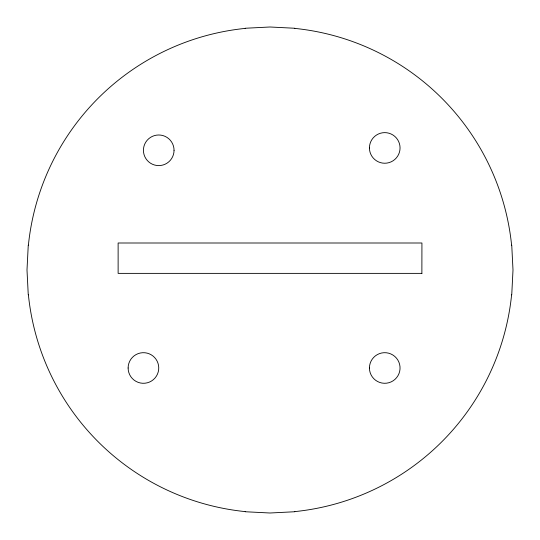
<?xml version="1.0" encoding="UTF-8"?>
<svg xmlns="http://www.w3.org/2000/svg" width="540" height="540" viewBox="0 0 540 540"><rect width="100%" height="100%" fill="white"/><g stroke="black" fill="none" stroke-linecap="round" stroke-linejoin="round"><path stroke-width="0.81" d="M28.256 245.153L27 270L28.256 294.847M511.745 294.847L513 270L511.745 245.153M245.153 28.256L270 27L294.847 28.256M294.847 511.745L270 513L245.153 511.745M421.929 273.375L118.125 273.375L118.125 243L421.929 243L421.875 273.375M369.434 147.94A15.309 15.309 0 0 0 384.75 163.242A15.309 15.309 0 0 0 400.052 147.933A15.309 15.309 0 0 0 384.75 132.624A15.322 15.322 0 0 0 369.434 147.94M128.122 367.996A15.309 15.309 0 0 0 145.01 383.218A15.296 15.296 0 0 0 158.666 369.562A15.309 15.309 0 0 0 145.004 352.762A15.322 15.322 0 0 0 128.122 367.996M369.434 367.996A15.309 15.309 0 0 0 384.224 383.285A15.309 15.309 0 0 0 400.019 369.036A15.309 15.309 0 0 0 386.316 352.762A15.322 15.322 0 0 0 369.434 367.996M28.397 245.167A242.595 242.595 0 0 1 245.167 28.397M245.167 511.603A242.595 242.595 0 0 1 28.397 294.833M511.603 294.833A242.595 242.595 0 0 1 294.833 511.603M294.833 28.397A242.595 242.595 0 0 1 511.603 245.167M174.049 150.302A15.309 15.309 0 0 0 158.747 134.987A15.322 15.322 0 0 0 143.424 150.309A15.309 15.309 0 0 0 158.74 165.605A15.309 15.309 0 0 0 174.049 150.302"/></g></svg>
